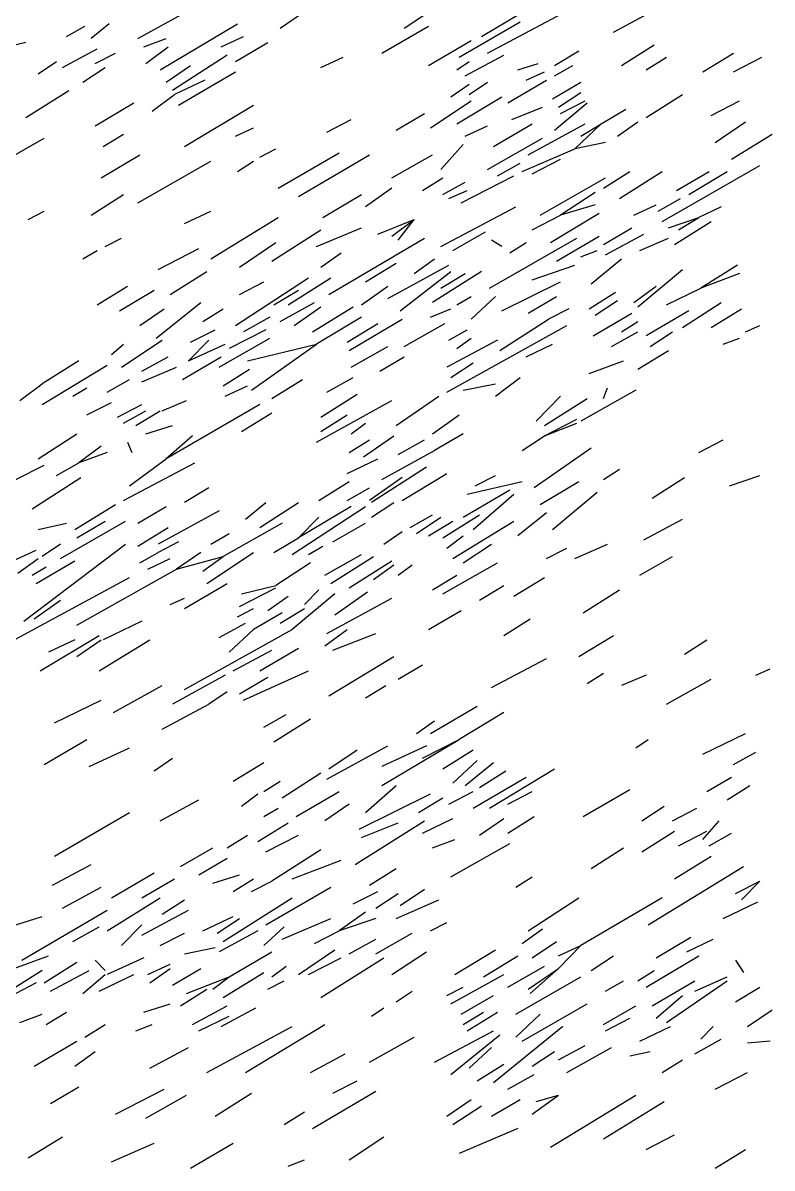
# Model space of a CAD drawing. Header units: inches. Extents: x 694000 to 694176, y 2178000 to 2178188.
# Drawn here: x 694108.8 to 694176.2, y 2178000.2 to 2178103.2 of the extents above; entities that cross this region are included whole.
import ezdxf

# ---------------------------------------------------------------- set-up
doc = ezdxf.new("R2010")
doc.units = ezdxf.units.IN
doc.header["$MEASUREMENT"] = 0

msp = doc.modelspace()

# ---------------------------------------------------------------- linework, layer by layer
for points in [[(694119.09, 2178101.84), (694127.87, 2178106.71)], [(694150.55, 2178100.53), (694159.7, 2178105.4)], [(694143.05, 2178102.78), (694146.71, 2178105.21)], [(694131.89, 2178102.78), (694134.09, 2178104.27)], [(694147.99, 2178100.16), (694153.48, 2178103.34)], [(694150, 2178102.03), (694153.48, 2178104.09)], [(694161.89, 2178102.4), (694165, 2178104.09)], [(694112.68, 2178102.03), (694114.33, 2178102.96)], [(694116.52, 2178103.15), (694114.88, 2178101.84)], [(694121.1, 2178099.03), (694128.05, 2178103.15)], [(694141.04, 2178100.53), (694145.24, 2178102.96)], [(694109.02, 2178101.47), (694107.38, 2178101.09)], [(694119.63, 2178101.09), (694121.65, 2178101.84)], [(694126.59, 2178101.09), (694128.6, 2178102.03)], [(694127.87, 2178099.78), (694130.79, 2178101.47)], [(694145.24, 2178099.41), (694149.09, 2178101.65)], [(694162.62, 2178099.41), (694165.55, 2178101.28)], [(694112.32, 2178099.22), (694115.43, 2178100.9)], [(694115.24, 2178099.59), (694117.07, 2178100.53)], [(694119.82, 2178099.59), (694121.83, 2178101.09)], [(694127.13, 2178100.34), (694122.2, 2178097.16)], [(694148.54, 2178098.47), (694152.01, 2178100.34)], [(694156.59, 2178099.41), (694158.78, 2178100.72)], [(694169.94, 2178098.85), (694172.68, 2178100.53)], [(694110.12, 2178098.66), (694111.77, 2178099.78)], [(694114.15, 2178097.91), (694116.16, 2178099.22)], [(694121.65, 2178097.91), (694123.84, 2178099.41)], [(694135.55, 2178099.22), (694137.56, 2178100.16)], [(694147.8, 2178099.03), (694148.9, 2178099.78)], [(694153.29, 2178099.03), (694155.12, 2178099.59)], [(694156.59, 2178098.47), (694158.23, 2178099.41)], [(694164.82, 2178099.03), (694166.65, 2178100.16)], [(694172.68, 2178098.85), (694175.24, 2178100.16)], [(694122.74, 2178095.85), (694127.87, 2178098.85)], [(694154.02, 2178098.1), (694155.67, 2178098.85)], [(694109.02, 2178094.73), (694112.87, 2178097.16)], [(694125.12, 2178098.1), (694122.38, 2178096.79)], [(694147.26, 2178096.6), (694148.9, 2178097.72)], [(694148.9, 2178096.79), (694150.55, 2178097.91)], [(694152.38, 2178096.04), (694155.85, 2178098.1)], [(694156.4, 2178096.41), (694158.96, 2178097.91)], [(694120.37, 2178095.29), (694122.38, 2178096.79)], [(694145.43, 2178093.79), (694149.09, 2178096.22)], [(694147.8, 2178094.17), (694151.83, 2178096.6)], [(694156.95, 2178095.66), (694158.96, 2178096.97)], [(694157.13, 2178095.1), (694159.33, 2178096.22)], [(694164.82, 2178094.73), (694168.11, 2178096.79)], [(694170.67, 2178094.91), (694173.23, 2178096.22)], [(694115.24, 2178093.98), (694118.72, 2178096.04)], [(694123.29, 2178092.11), (694129.51, 2178095.85)], [(694142.32, 2178093.6), (694144.88, 2178095.1)], [(694152.74, 2178094.54), (694155.49, 2178095.66)], [(694156.59, 2178093.6), (694159.51, 2178096.04)], [(694160.79, 2178094.17), (694162.99, 2178095.48)], [(694136.1, 2178093.42), (694138.29, 2178094.54)], [(694151.1, 2178092.11), (694154.57, 2178094.17)], [(694154.21, 2178091.36), (694159.33, 2178094.17)], [(694158.41, 2178091.92), (694160.79, 2178094.17)], [(694158.96, 2178093.04), (694160.79, 2178094.17)], [(694162.26, 2178093.04), (694164.09, 2178094.35)], [(694171.04, 2178092.48), (694173.78, 2178094.35)], [(694115.98, 2178092.11), (694117.8, 2178093.23)], [(694127.87, 2178093.04), (694129.51, 2178093.79)], [(694148.54, 2178093.04), (694150.55, 2178093.98)], [(694172.5, 2178090.98), (694176.16, 2178093.23)], [(694104.09, 2178089.11), (694110.67, 2178092.86)], [(694146.34, 2178090.05), (694148.35, 2178092.29)], [(694150.55, 2178090.05), (694155.49, 2178092.86)], [(694161.16, 2178092.48), (694158.41, 2178091.92)], [(694115.79, 2178089.3), (694119.27, 2178091.36)], [(694130.06, 2178091.17), (694131.52, 2178091.92)], [(694131.71, 2178088.36), (694137.2, 2178091.54)], [(694133.54, 2178087.61), (694139.94, 2178091.36)], [(694141.95, 2178089.3), (694145.61, 2178091.36)], [(694153.66, 2178089.86), (694158.41, 2178091.92)], [(694154.57, 2178089.67), (694157.13, 2178090.98)], [(694119.09, 2178087.05), (694125.67, 2178090.8)], [(694128.05, 2178089.86), (694129.51, 2178090.8)], [(694151.46, 2178089.49), (694153.48, 2178090.61)], [(694166.28, 2178085.37), (694175.06, 2178090.42)], [(694144.7, 2178088.17), (694146.52, 2178089.3)], [(694146.52, 2178087.8), (694148.54, 2178088.92)], [(694148.17, 2178087.05), (694152.93, 2178089.49)], [(694155.3, 2178085.93), (694161.16, 2178089.3)], [(694160.98, 2178088.36), (694163.35, 2178089.86)], [(694162.44, 2178087.43), (694166.28, 2178089.86)], [(694167.56, 2178088.17), (694170.49, 2178089.86)], [(694168.66, 2178087.8), (694172.13, 2178089.86)], [(694141.95, 2178088.36), (694139.57, 2178086.68)], [(694147.07, 2178087.43), (694148.72, 2178088.17)], [(694160.24, 2178087.99), (694157.13, 2178085.93)], [(694114.88, 2178085.93), (694117.8, 2178087.8)], [(694135.73, 2178085.74), (694139.21, 2178087.8)], [(694160.24, 2178086.86), (694157.13, 2178085.93)], [(694163.72, 2178085.93), (694165.73, 2178086.86)], [(694165.91, 2178086.3), (694167.93, 2178087.43)], [(694109.21, 2178085.55), (694110.67, 2178086.3)], [(694123.29, 2178085.18), (694125.67, 2178086.3)], [(694146.34, 2178083.12), (694153.11, 2178086.68)], [(694154.57, 2178084.62), (694157.13, 2178085.93)], [(694156.22, 2178083.49), (694160.61, 2178086.12)], [(694171.59, 2178086.68), (694169.57, 2178085.74)], [(694125.67, 2178082), (694131.71, 2178085.74)], [(694135.18, 2178083.12), (694139.21, 2178084.81)], [(694140.67, 2178084.24), (694143.96, 2178085.55)], [(694141.95, 2178084.06), (694143.96, 2178085.55)], [(694142.5, 2178083.68), (694143.96, 2178085.55)], [(694160.98, 2178083.31), (694163.54, 2178084.81)], [(694166.83, 2178084.81), (694169.57, 2178085.74)], [(694167.38, 2178083.31), (694170.67, 2178085.37)], [(694167.74, 2178084.62), (694169.57, 2178085.74)], [(694116.16, 2178083.12), (694117.62, 2178083.87)], [(694131.16, 2178081.81), (694135.55, 2178084.62)], [(694136.28, 2178078.81), (694144.88, 2178083.87)], [(694147.44, 2178082.75), (694150.37, 2178084.43)], [(694150.73, 2178079.38), (694158.6, 2178083.87)], [(694156.77, 2178081.81), (694160.61, 2178084.06)], [(694161.16, 2178082.37), (694164.63, 2178084.24)], [(694164.27, 2178082.75), (694166.83, 2178083.87)], [(694114.15, 2178082), (694115.43, 2178082.75)], [(694120.91, 2178081.06), (694124.57, 2178082.93)], [(694128.23, 2178081.25), (694131.52, 2178083.49)], [(694151.83, 2178083.12), (694150.91, 2178083.68)], [(694152.56, 2178082.56), (694154.02, 2178083.49)], [(694158.96, 2178082.18), (694160.43, 2178082.75)], [(694135.55, 2178081.25), (694137.38, 2178082.56)], [(694143.96, 2178080.69), (694145.79, 2178082)], [(694159.88, 2178079.75), (694162.62, 2178082)], [(694122.01, 2178078.81), (694125.3, 2178080.87)], [(694139.57, 2178079.94), (694142.32, 2178081.62)], [(694141.59, 2178078.44), (694147.07, 2178081.44)], [(694142.68, 2178077.32), (694147.26, 2178080.87)], [(694150, 2178080.87), (694145.61, 2178078.07)], [(694146.34, 2178079.38), (694148.54, 2178080.69)], [(694154.57, 2178080.12), (694158.41, 2178081.44)], [(694164.09, 2178077.69), (694168.11, 2178081.06)], [(694173.05, 2178081.44), (694169.76, 2178079.38)], [(694173.23, 2178080.69), (694169.76, 2178079.38)], [(694127.87, 2178076.01), (694134.45, 2178080.31)], [(694128.23, 2178078.81), (694130.43, 2178079.94)], [(694132.62, 2178077.88), (694136.46, 2178080.31)], [(694151.83, 2178077.32), (694157.13, 2178079.94)], [(694115.43, 2178077.88), (694118.17, 2178079.56)], [(694117.44, 2178077.32), (694120.55, 2178079.19)], [(694131.34, 2178077.88), (694133.54, 2178079.19)], [(694139.21, 2178077.88), (694141.59, 2178079.56)], [(694147.8, 2178077.88), (694149.09, 2178078.63)], [(694149.09, 2178076.57), (694151.28, 2178078.63)], [(694154.21, 2178077.13), (694156.77, 2178078.63)], [(694159.7, 2178077.5), (694162.07, 2178079)], [(694163.72, 2178078.07), (694165.73, 2178079.56)], [(694166.65, 2178077.88), (694169.76, 2178079.38)], [(694120.73, 2178074.88), (694124.76, 2178078.07)], [(694131.89, 2178076.38), (694135, 2178078.07)], [(694133.17, 2178076.01), (694135.55, 2178077.69)], [(694134.82, 2178075.44), (694138.48, 2178077.69)], [(694160.24, 2178076.94), (694162.26, 2178078.25)], [(694168.11, 2178075.82), (694171.59, 2178078.07)], [(694119.27, 2178076.01), (694121.46, 2178077.5)], [(694124.94, 2178076.38), (694126.77, 2178077.5)], [(694130.98, 2178076.76), (694128.6, 2178075.44)], [(694139.21, 2178076.76), (694135.18, 2178074.32)], [(694138.11, 2178073.76), (694142.87, 2178076.57)], [(694145.43, 2178076.76), (694147.26, 2178077.5)], [(694151.65, 2178073.76), (694156.04, 2178076.57)], [(694157.87, 2178077.5), (694156.04, 2178076.57)], [(694160.06, 2178075.07), (694163.54, 2178077.13)], [(694168.66, 2178077.32), (694164.82, 2178075.07)], [(694170.67, 2178075.82), (694173.41, 2178077.5)], [(694123.84, 2178074.51), (694126.04, 2178075.63)], [(694130.61, 2178075.63), (694127.32, 2178073.95)], [(694137.93, 2178074.51), (694140.67, 2178076.19)], [(694143.05, 2178074.13), (694146.71, 2178076.19)], [(694146.89, 2178070.02), (694157.68, 2178076.01)], [(694147.07, 2178074.7), (694148.72, 2178075.63)], [(694162.62, 2178075.44), (694164.09, 2178076.38)], [(694173.78, 2178075.44), (694175.06, 2178076.01)], [(694117.62, 2178072.26), (694121.28, 2178074.7)], [(694125.49, 2178074.7), (694123.66, 2178072.82)], [(694126.4, 2178072.26), (694130.98, 2178074.88)], [(694151.46, 2178074.7), (694146.89, 2178072.26)], [(694147.8, 2178073.95), (694149.09, 2178074.88)], [(694161.71, 2178074.13), (694164.09, 2178075.44)], [(694165.18, 2178074.13), (694167.2, 2178075.44)], [(694171.77, 2178074.32), (694173.23, 2178074.88)], [(694116.71, 2178073.39), (694117.8, 2178074.32)], [(694123.66, 2178072.82), (694126.95, 2178074.32)], [(694128.96, 2178072.82), (694135.18, 2178074.32)], [(694129.33, 2178070.2), (694135.18, 2178074.32)], [(694138.29, 2178072.26), (694141.59, 2178074.13)], [(694154.02, 2178073.2), (694156.4, 2178074.32)], [(694164.09, 2178072.07), (694166.83, 2178073.76)], [(694113.78, 2178072.82), (694110.49, 2178070.76)], [(694110.49, 2178068.89), (694116.34, 2178072.45)], [(694119.45, 2178071.89), (694121.83, 2178073.2)], [(694123.11, 2178071.14), (694126.59, 2178073.2)], [(694140.85, 2178071.89), (694143.05, 2178073.2)], [(694147.26, 2178071.33), (694149.27, 2178072.64)], [(694159.7, 2178071.7), (694162.8, 2178072.82)], [(694119.45, 2178070.95), (694122.56, 2178072.26)], [(694126.77, 2178070.58), (694129.15, 2178072.07)], [(694108.48, 2178069.27), (694110.49, 2178070.76)], [(694113.23, 2178069.64), (694114.51, 2178070.39)], [(694116.34, 2178070.02), (694118.35, 2178071.14)], [(694126.95, 2178069.64), (694128.96, 2178070.58)], [(694131.16, 2178069.45), (694133.9, 2178071.14)], [(694136.1, 2178070.02), (694138.48, 2178071.33)], [(694148.35, 2178070.2), (694151.28, 2178070.76)], [(694151.28, 2178069.64), (694153.48, 2178071.33)], [(694160.98, 2178069.45), (694161.34, 2178070.39)], [(694135.55, 2178067.77), (694138.84, 2178069.83)], [(694142.32, 2178067.02), (694146.16, 2178069.64)], [(694154.94, 2178067.39), (694157.13, 2178069.64)], [(694155.67, 2178067.02), (694159.51, 2178069.45)], [(694163.9, 2178070.2), (694158.96, 2178067.39)], [(694114.51, 2178067.96), (694116.71, 2178069.08)], [(694117.26, 2178067.77), (694119.45, 2178068.89)], [(694117.8, 2178067.21), (694119.82, 2178068.33)], [(694118.9, 2178067.02), (694121.1, 2178068.33)], [(694121.28, 2178068.33), (694123.48, 2178069.27)], [(694130.06, 2178068.89), (694121.65, 2178064.03)], [(694135.18, 2178065.52), (694141.95, 2178069.27)], [(694128.41, 2178066.46), (694131.16, 2178068.14)], [(694135.55, 2178066.46), (694137.93, 2178067.96)], [(694145.61, 2178066.27), (694147.99, 2178067.96)], [(694155.67, 2178066.08), (694158.6, 2178067.58)], [(694110.12, 2178064.03), (694113.6, 2178066.27)], [(694119.82, 2178066.27), (694122.2, 2178067.02)], [(694138.29, 2178066.27), (694139.57, 2178067.21)], [(694148.35, 2178066.27), (694145.79, 2178064.77)], [(694155.67, 2178066.08), (694158.6, 2178067.21)], [(694118.17, 2178065.52), (694118.54, 2178064.59)], [(694124.02, 2178066.08), (694121.65, 2178064.03)], [(694138.11, 2178064.59), (694139.94, 2178065.71)], [(694139.39, 2178064.21), (694142.13, 2178066.08)], [(694142.5, 2178064.4), (694144.88, 2178065.71)], [(694153.66, 2178064.77), (694155.67, 2178066.08)], [(694169.57, 2178064.59), (694171.77, 2178065.71)], [(694115.79, 2178065.15), (694113.78, 2178063.65)], [(694116.34, 2178064.59), (694113.78, 2178063.65)], [(694141.04, 2178062.15), (694145.79, 2178064.77)], [(694159.88, 2178064.96), (694154.76, 2178061.4)], [(694108.11, 2178062.15), (694110.67, 2178063.46)], [(694111.77, 2178062.53), (694113.78, 2178063.65)], [(694117.8, 2178060.28), (694124.21, 2178063.65)], [(694118.35, 2178061.59), (694121.65, 2178064.03)], [(694137.93, 2178062.71), (694140.67, 2178064.03)], [(694145.06, 2178063.28), (694140.12, 2178060.09)], [(694109.57, 2178059.53), (694113.96, 2178062.34)], [(694142.87, 2178062.34), (694139.94, 2178060.28)], [(694142.87, 2178060.28), (694146.89, 2178062.71)], [(694149.45, 2178061.59), (694151.28, 2178062.53)], [(694160.98, 2178062.15), (694162.44, 2178063.09)], [(694165.37, 2178060.47), (694168.29, 2178062.34)], [(694172.32, 2178061.59), (694175.06, 2178062.53)], [(694125.49, 2178061.4), (694123.29, 2178060.09)], [(694135.37, 2178060.28), (694138.11, 2178061.97)], [(694137.93, 2178060.28), (694139.94, 2178061.4)], [(694148.35, 2178058.78), (694152.56, 2178061.22)], [(694148.72, 2178060.84), (694153.66, 2178061.97)], [(694155.3, 2178059.91), (694158.78, 2178061.97)], [(694128.78, 2178058.6), (694130.61, 2178060.09)], [(694130.06, 2178057.85), (694133.54, 2178060.09)], [(694140.12, 2178058.78), (694142.13, 2178060.09)], [(694149.27, 2178057.66), (694152.93, 2178060.84)], [(694156.4, 2178057.66), (694160.43, 2178061.03)], [(694113.41, 2178057.66), (694117.07, 2178059.91)], [(694119.09, 2178058.22), (694121.65, 2178059.72)], [(694126.4, 2178059.34), (694120.91, 2178056.35)], [(694132.99, 2178055.41), (694139.57, 2178059.72)], [(694138.29, 2178059.72), (694133.54, 2178056.91)], [(694155.85, 2178059.16), (694153.29, 2178057.1)], [(694110.12, 2178057.66), (694112.68, 2178058.22)], [(694112.13, 2178055.04), (694117.99, 2178058.41)], [(694113.6, 2178056.91), (694116.16, 2178058.41)], [(694132.07, 2178058.22), (694126.77, 2178055.23)], [(694135.37, 2178058.78), (694133.54, 2178056.91)], [(694136.65, 2178056.54), (694139.57, 2178058.22)], [(694143.6, 2178057.85), (694145.61, 2178058.97)], [(694144.15, 2178057.29), (694146.34, 2178058.78)], [(694145.24, 2178057.1), (694147.44, 2178058.41)], [(694146.52, 2178056.91), (694149.82, 2178058.97)], [(694147.44, 2178055.04), (694152.93, 2178058.41)], [(694164.63, 2178056.72), (694168.11, 2178058.6)], [(694119.09, 2178056.16), (694121.83, 2178057.85)], [(694125.67, 2178056.35), (694127.32, 2178057.29)], [(694141.22, 2178056.35), (694142.87, 2178057.47)], [(694146.89, 2178055.98), (694148.35, 2178057.1)], [(694108.84, 2178049.42), (694117.99, 2178056.35)], [(694112.13, 2178056.35), (694110.49, 2178055.23)], [(694122.74, 2178056.54), (694120.91, 2178055.6)], [(694131.34, 2178055.6), (694133.54, 2178056.91)], [(694134.45, 2178055.41), (694135.73, 2178056.16)], [(694148.35, 2178054.66), (694150.91, 2178056.35)], [(694155.85, 2178055.04), (694157.68, 2178055.98)], [(694158.41, 2178055.04), (694161.34, 2178056.35)], [(694105, 2178053.54), (694109.94, 2178055.79)], [(694108.29, 2178053.73), (694110.12, 2178055.04)], [(694119.27, 2178054.66), (694120.91, 2178055.6)], [(694120, 2178054.1), (694122.01, 2178055.04)], [(694124.76, 2178055.6), (694122.56, 2178054.1)], [(694122.56, 2178054.1), (694126.77, 2178055.23)], [(694124.94, 2178053.92), (694126.77, 2178055.23)], [(694125.3, 2178052.79), (694129.51, 2178055.6)], [(694135.91, 2178053.54), (694139.21, 2178055.41)], [(694136.46, 2178052.79), (694140.3, 2178055.23)], [(694164.27, 2178053.54), (694167.2, 2178055.23)], [(694109.57, 2178053.54), (694110.85, 2178054.29)], [(694109.94, 2178052.79), (694113.41, 2178054.85)], [(694113.6, 2178049.05), (694122.56, 2178054.1)], [(694134.63, 2178054.66), (694131.52, 2178052.61)], [(694138.11, 2178052.42), (694141.95, 2178054.85)], [(694140.3, 2178053.17), (694142.13, 2178054.48)], [(694142.5, 2178053.54), (694143.78, 2178054.48)], [(694146.52, 2178051.86), (694151.46, 2178054.66)], [(694105.18, 2178046.24), (694118.35, 2178053.35)], [(694145.61, 2178052.23), (694147.8, 2178053.54)], [(694152.93, 2178051.67), (694155.67, 2178053.35)], [(694123.29, 2178050.55), (694127.13, 2178052.79)], [(694128.23, 2178050.73), (694131.52, 2178052.42)], [(694128.41, 2178051.86), (694131.52, 2178052.61)], [(694136.83, 2178051.86), (694132.99, 2178048.67)], [(694135.37, 2178052.23), (694134.09, 2178050.92)], [(694136.83, 2178049.98), (694139.76, 2178052.04)], [(694149.82, 2178051.29), (694152.01, 2178052.61)], [(694159.15, 2178050.17), (694162.44, 2178052.23)], [(694109.76, 2178049.61), (694112.13, 2178051.29)], [(694122.01, 2178050.92), (694123.29, 2178051.48)], [(694130.79, 2178050.36), (694132.62, 2178051.67)], [(694136.1, 2178048.3), (694141.95, 2178051.48)], [(694128.05, 2178049.8), (694129.51, 2178050.55)], [(694132.07, 2178050.17), (694129.51, 2178048.67)], [(694131.89, 2178049.24), (694134.09, 2178050.55)], [(694145.24, 2178048.67), (694148.17, 2178050.36)], [(694119.45, 2178049.42), (694115.98, 2178047.74)], [(694126.4, 2178047.93), (694128.78, 2178049.24)], [(694152.01, 2178048.11), (694154.39, 2178049.61)], [(694110.3, 2178044.93), (694115.61, 2178048.11)], [(694113.41, 2178047.74), (694111.04, 2178046.61)], [(694113.6, 2178046.24), (694115.79, 2178047.74)], [(694115.61, 2178044.93), (694120.18, 2178047.74)], [(694123.29, 2178043.25), (694132.99, 2178048.67)], [(694127.32, 2178046.61), (694129.51, 2178048.67)], [(694135.91, 2178047.18), (694137.93, 2178048.67)], [(694136.65, 2178046.8), (694140.49, 2178048.3)], [(694158.78, 2178046.24), (694161.89, 2178048.11)], [(694168.29, 2178046.43), (694170.3, 2178047.74)], [(694127.68, 2178044.93), (694131.16, 2178046.8)], [(694130.06, 2178044.93), (694133.54, 2178046.99)], [(694136.28, 2178042.68), (694142.13, 2178046.24)], [(694150.91, 2178043.43), (694155.85, 2178046.05)], [(694128.6, 2178042.31), (694134.45, 2178044.93)], [(694142.5, 2178044.18), (694144.7, 2178045.49)], [(694159.51, 2178043.81), (694160.98, 2178044.74)], [(694174.7, 2178044.56), (694175.98, 2178045.12)], [(694116.89, 2178041.19), (694121.28, 2178043.62)], [(694126.95, 2178044.56), (694122.2, 2178041.93)], [(694128.23, 2178042.87), (694130.79, 2178044.37)], [(694139.57, 2178042.5), (694141.4, 2178043.62)], [(694164.82, 2178044.56), (694162.62, 2178043.62)], [(694166.65, 2178041.93), (694170.67, 2178044.18)], [(694127.13, 2178043.06), (694125.49, 2178041.93)], [(694111.59, 2178040.25), (694115.79, 2178042.31)], [(694121.28, 2178039.69), (694125.49, 2178041.93)], [(694145.43, 2178039.31), (694149.63, 2178041.75)], [(694130.43, 2178039.88), (694132.44, 2178041)], [(694131.34, 2178038.56), (694134.63, 2178040.62)], [(694152.01, 2178041.19), (694147.99, 2178038.75)], [(694144.15, 2178039.31), (694145.79, 2178040.44)], [(694110.67, 2178036.51), (694114.51, 2178038.75)], [(694141.04, 2178034.63), (694147.99, 2178038.75)], [(694144.7, 2178037.07), (694147.99, 2178038.75)], [(694163.9, 2178038), (694165, 2178038.75)], [(694169.94, 2178037.44), (694173.78, 2178039.31)], [(694114.7, 2178036.32), (694118.35, 2178038)], [(694136.1, 2178035.2), (694141.59, 2178038.19)], [(694136.28, 2178036.13), (694138.84, 2178037.82)], [(694145.06, 2178038.19), (694141.04, 2178036.32)], [(694146.52, 2178036.13), (694149.27, 2178037.82)], [(694172.68, 2178036.51), (694174.7, 2178037.63)], [(694120.55, 2178035.94), (694122.2, 2178037.07)], [(694127.68, 2178035.01), (694130.43, 2178036.69)], [(694147.44, 2178034.82), (694149.63, 2178036.88)], [(694148.54, 2178034.63), (694151.1, 2178036.69)], [(694132.07, 2178033.51), (694135.55, 2178035.76)], [(694149.27, 2178032.57), (694154.02, 2178035.38)], [(694149.82, 2178034.45), (694152.2, 2178035.94)], [(694150.73, 2178032.57), (694156.59, 2178036.13)], [(694170.3, 2178034.07), (694172.5, 2178035.38)], [(694130.43, 2178034.07), (694131.89, 2178035.01)], [(694139.57, 2178032.2), (694142.32, 2178034.63)], [(694172.13, 2178033.32), (694174.15, 2178034.63)], [(694121.1, 2178031.45), (694124.57, 2178033.32)], [(694128.41, 2178032.76), (694129.88, 2178033.88)], [(694133.35, 2178031.83), (694137.2, 2178034.07)], [(694139.02, 2178030.7), (694145.43, 2178033.88)], [(694144.33, 2178032.2), (694146.52, 2178033.51)], [(694147.07, 2178032.95), (694149.27, 2178034.07)], [(694152.38, 2178032.95), (694154.57, 2178034.07)], [(694159.15, 2178031.83), (694163.35, 2178034.26)], [(694130.43, 2178031.83), (694131.71, 2178032.57)], [(694138.11, 2178032.95), (694135.91, 2178031.45)], [(694164.45, 2178031.45), (694166.46, 2178032.76)], [(694167.2, 2178031.45), (694169.39, 2178032.57)], [(694111.59, 2178028.27), (694118.35, 2178032.2)], [(694129.88, 2178029.58), (694132.62, 2178031.26)], [(694138.66, 2178027.52), (694144.88, 2178031.45)], [(694139.21, 2178029.95), (694142.5, 2178031.26)], [(694144.7, 2178030.33), (694147.44, 2178031.64)], [(694149.82, 2178030.14), (694152.01, 2178031.64)], [(694152.38, 2178030.33), (694154.76, 2178031.83)], [(694169.94, 2178029.77), (694171.4, 2178031.45)], [(694164.45, 2178028.64), (694167.38, 2178030.51)], [(694167.74, 2178029.2), (694170.3, 2178030.51)], [(694170.49, 2178029.2), (694172.5, 2178030.33)], [(694127.13, 2178029.02), (694128.96, 2178030.14)], [(694130.61, 2178028.64), (694133.54, 2178030.14)], [(694145.61, 2178029.02), (694147.62, 2178029.77)], [(694147.26, 2178026.4), (694152.56, 2178029.39)], [(694122.93, 2178027.33), (694125.85, 2178029.02)], [(694135.55, 2178028.83), (694131.16, 2178026.02)], [(694159.88, 2178027.15), (694162.8, 2178029.02)], [(694167.38, 2178026.21), (694170.67, 2178028.27)], [(694111.4, 2178025.65), (694114.88, 2178027.52)], [(694124.57, 2178026.58), (694127.13, 2178028.08)], [(694132.99, 2178026.21), (694137.38, 2178027.89)], [(694139.94, 2178025.65), (694142.32, 2178027.15)], [(694165, 2178022.09), (694173.6, 2178027.33)], [(694116.71, 2178024.52), (694120.55, 2178026.77)], [(694119.45, 2178024.52), (694122.38, 2178026.21)], [(694125.85, 2178025.83), (694128.23, 2178026.58)], [(694127.68, 2178025.09), (694129.51, 2178026.21)], [(694153.11, 2178025.46), (694154.57, 2178026.4)], [(694112.32, 2178023.59), (694115.79, 2178025.46)], [(694129.33, 2178025.09), (694131.16, 2178026.02)], [(694130.61, 2178022.09), (694136.46, 2178025.46)], [(694138.48, 2178023.96), (694140.67, 2178025.09)], [(694144.88, 2178025.27), (694142.68, 2178023.78)], [(694172.87, 2178024.9), (694175.06, 2178026.02)], [(694173.41, 2178024.34), (694175.06, 2178026.02)], [(694116.34, 2178021.53), (694121.1, 2178024.52)], [(694121.28, 2178023.03), (694123.29, 2178024.34)], [(694126.77, 2178020.59), (694132.99, 2178024.52)], [(694140.49, 2178023.59), (694142.5, 2178024.9)], [(694142.32, 2178022.65), (694146.16, 2178024.34)], [(694154.21, 2178021.53), (694158.78, 2178024.52)], [(694166.28, 2178024.52), (694158.96, 2178020.22)], [(694171.77, 2178022.65), (694174.88, 2178024.15)], [(694108.66, 2178018.91), (694116.34, 2178023.4)], [(694119.45, 2178021.15), (694123.66, 2178023.4)], [(694139.57, 2178023.21), (694137.2, 2178021.53)], [(694108.11, 2178022.09), (694110.49, 2178022.84)], [(694113.23, 2178020.59), (694115.61, 2178021.9)], [(694117.62, 2178020.22), (694119.45, 2178022.09)], [(694124.94, 2178021.53), (694127.68, 2178022.84)], [(694126.22, 2178021.34), (694128.23, 2178022.65)], [(694130.43, 2178020.22), (694132.26, 2178021.9)], [(694132.07, 2178020.78), (694136.46, 2178022.65)], [(694140.49, 2178022.65), (694137.2, 2178021.53)], [(694145.43, 2178021.53), (694146.89, 2178022.28)], [(694121.1, 2178020.22), (694123.29, 2178021.34)], [(694129.88, 2178021.53), (694126.4, 2178019.66)], [(694135, 2178020.41), (694137.2, 2178021.53)], [(694140.49, 2178019.47), (694143.78, 2178021.34)], [(694153.66, 2178020.41), (694155.49, 2178021.72)], [(694165.73, 2178019.1), (694168.84, 2178020.97)], [(694123.29, 2178019.47), (694126.04, 2178020.03)], [(694133.54, 2178017.6), (694136.83, 2178019.84)], [(694138.11, 2178019.47), (694140.49, 2178020.78)], [(694147.62, 2178017.6), (694151.28, 2178019.84)], [(694154.57, 2178019.1), (694156.77, 2178020.59)], [(694156.95, 2178019.28), (694158.96, 2178020.22)], [(694156.95, 2178018.16), (694158.96, 2178020.22)], [(694168.48, 2178019.66), (694170.85, 2178020.78)], [(694107.93, 2178018.16), (694111.04, 2178019.28)], [(694115.24, 2178018.91), (694116.16, 2178017.97)], [(694119.63, 2178019.1), (694116.34, 2178017.6)], [(694127.32, 2178017.41), (694131.16, 2178019.66)], [(694134.45, 2178017.6), (694137.38, 2178019.1)], [(694135.55, 2178015.54), (694141.22, 2178019.1)], [(694141.95, 2178017.6), (694145.06, 2178019.66)], [(694150.18, 2178017.41), (694153.29, 2178019.28)], [(694159.88, 2178017.97), (694161.89, 2178019.28)], [(694164.82, 2178016.47), (694169.57, 2178019.28)], [(694172.87, 2178018.91), (694173.6, 2178017.78)], [(694110.49, 2178017.97), (694108.11, 2178016.47)], [(694110.67, 2178016.85), (694113.6, 2178018.72)], [(694111.22, 2178016.1), (694114.7, 2178017.97)], [(694120, 2178017.6), (694122.01, 2178018.53)], [(694120.18, 2178016.85), (694122.01, 2178018.16)], [(694122.2, 2178016.66), (694124.76, 2178018.16)], [(694126.77, 2178015.54), (694130.43, 2178017.78)], [(694131.16, 2178017.41), (694132.44, 2178018.35)], [(694152.38, 2178016.47), (694155.67, 2178018.35)], [(694154.21, 2178016.29), (694156.95, 2178018.16)], [(694154.39, 2178015.91), (694156.95, 2178018.16)], [(694164.09, 2178017.04), (694165.55, 2178017.97)], [(694109.94, 2178016.85), (694108.11, 2178015.91)], [(694114.15, 2178015.91), (694116.16, 2178017.6)], [(694115.61, 2178016.1), (694118.72, 2178017.6)], [(694123.48, 2178015.91), (694127.32, 2178017.41)], [(694125.85, 2178016.29), (694127.32, 2178017.41)], [(694130.79, 2178016.29), (694132.26, 2178017.04)], [(694147.26, 2178014.98), (694152.01, 2178017.6)], [(694153.11, 2178014.04), (694158.96, 2178017.41)], [(694161.16, 2178016.1), (694162.8, 2178017.04)], [(694165.37, 2178014.79), (694169.21, 2178017.04)], [(694166.65, 2178013.29), (694172.13, 2178017.04)], [(694169.21, 2178016.1), (694172.13, 2178017.41)], [(694122.93, 2178014.79), (694125.3, 2178016.29)], [(694142.32, 2178015.16), (694143.78, 2178016.1)], [(694146.89, 2178015.73), (694148.35, 2178016.47)], [(694148.17, 2178014.04), (694151.1, 2178015.73)], [(694165.73, 2178013.67), (694168.11, 2178015.73)], [(694172.87, 2178015.16), (694175.06, 2178016.47)], [(694119.63, 2178014.23), (694122.01, 2178014.98)], [(694124.02, 2178013.1), (694127.13, 2178014.79)], [(694153.66, 2178011.61), (694159.51, 2178014.98)], [(694160.98, 2178013.1), (694163.9, 2178014.79)], [(694108.48, 2178013.29), (694110.49, 2178014.04)], [(694110.85, 2178013.1), (694112.68, 2178014.23)], [(694124.57, 2178012.54), (694127.32, 2178013.85)], [(694126.59, 2178012.92), (694129.7, 2178014.6)], [(694140.12, 2178013.85), (694141.22, 2178014.6)], [(694148.35, 2178013.1), (694150.18, 2178014.23)], [(694148.72, 2178012.54), (694151.46, 2178014.23)], [(694153.11, 2178011.98), (694155.3, 2178014.04)], [(694161.16, 2178012.54), (694163.35, 2178013.67)], [(694173.96, 2178012.92), (694176.16, 2178014.42)], [(694114.33, 2178011.98), (694116.16, 2178013.1)], [(694118.9, 2178012.54), (694120.37, 2178013.1)], [(694125.3, 2178008.8), (694132.99, 2178012.92)], [(694128.78, 2178008.8), (694135.91, 2178013.1)], [(694157.32, 2178012.92), (694151.1, 2178007.86)], [(694164.27, 2178011.61), (694167.01, 2178012.92)], [(694169.76, 2178011.79), (694170.85, 2178012.92)], [(694109.76, 2178009.36), (694113.6, 2178011.61)], [(694139.94, 2178009.73), (694143.96, 2178011.98)], [(694145.79, 2178009.73), (694151.1, 2178012.54)], [(694147.26, 2178008.61), (694151.65, 2178012.17)], [(694169.21, 2178010.48), (694171.59, 2178011.79)], [(694175.98, 2178011.61), (694173.96, 2178011.42)], [(694113.41, 2178009.36), (694115.24, 2178010.67)], [(694120.18, 2178009.17), (694123.66, 2178011.05)], [(694148.9, 2178009.17), (694150.91, 2178011.05)], [(694154.57, 2178009.36), (694156.59, 2178010.67)], [(694156.95, 2178009.92), (694159.33, 2178011.23)], [(694157.68, 2178008.8), (694161.71, 2178011.05)], [(694163.35, 2178010.3), (694165.18, 2178010.67)], [(694134.63, 2178008.8), (694137.74, 2178010.48)], [(694149.63, 2178008.05), (694152.01, 2178009.55)], [(694166.28, 2178008.8), (694168.11, 2178009.92)], [(694152.38, 2178007.3), (694154.76, 2178008.61)], [(694171.04, 2178007.3), (694173.96, 2178008.8)], [(694111.22, 2178005.99), (694113.78, 2178007.49)], [(694136.65, 2178006.93), (694138.84, 2178008.05)], [(694117.07, 2178005.05), (694121.46, 2178007.3)], [(694119.82, 2178004.68), (694123.48, 2178006.74)], [(694126.04, 2178004.87), (694129.33, 2178006.93)], [(694134.82, 2178003.74), (694140.49, 2178007.11)], [(694154.57, 2178005.05), (694156.95, 2178006.74)], [(694154.94, 2178006.18), (694156.95, 2178006.74)], [(694156.22, 2178002.06), (694163.9, 2178006.74)], [(694146.89, 2178004.87), (694149.09, 2178006.37)], [(694147.44, 2178004.12), (694150, 2178005.8)], [(694150.91, 2178004.87), (694153.48, 2178006.37)], [(694160.98, 2178002.81), (694166.46, 2178006.18)], [(694132.26, 2178004.12), (694134.09, 2178005.24)], [(694153.29, 2178003.74), (694147.99, 2178001.5)], [(694109.21, 2178001.12), (694112.32, 2178003)], [(694116.71, 2178000.75), (694120.55, 2178002.43)], [(694123.84, 2178000.19), (694127.68, 2178002.43)], [(694138.11, 2178000.94), (694141.22, 2178003)], [(694164.82, 2178001.87), (694167.38, 2178003.18)], [(694171.04, 2178000.19), (694173.78, 2178001.87)], [(694132.62, 2178000.37), (694134.09, 2178000.94)]]:
    msp.add_lwpolyline(points)

doc.saveas('drawing.dxf')
